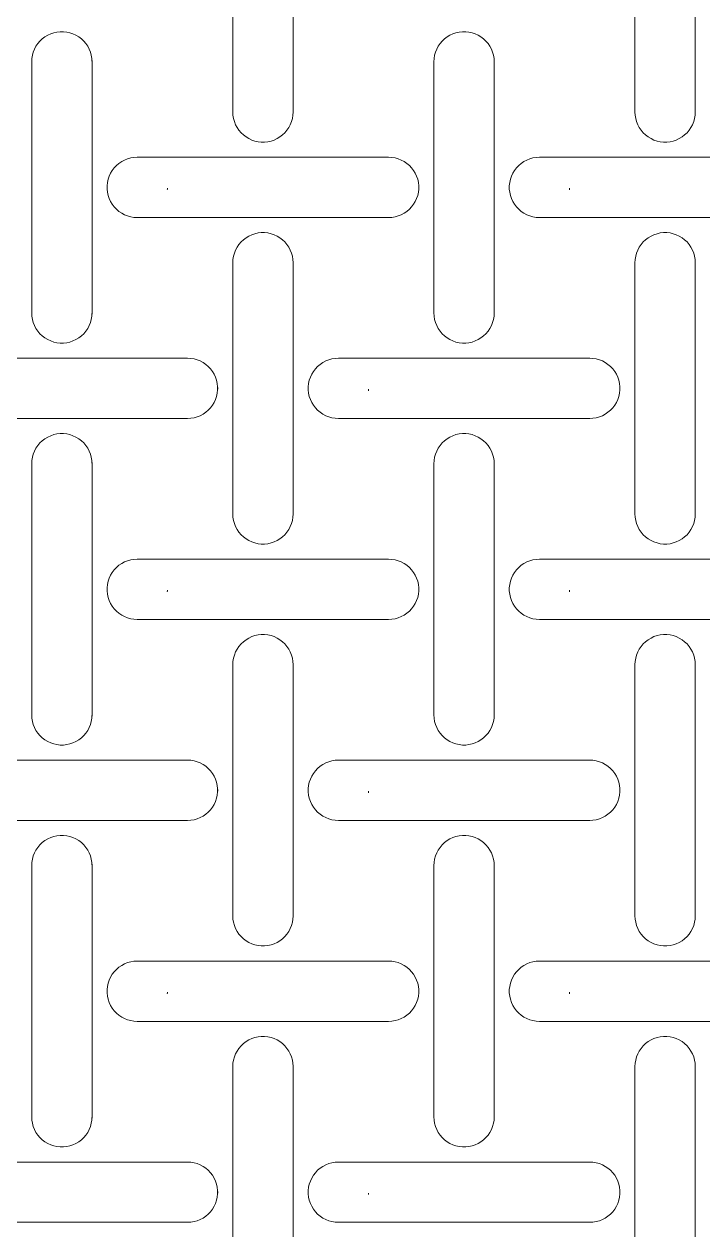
# Model space of a CAD drawing. Header units: metres. Extents: x 0 to 140, y 0 to 240.
# Drawn here: x 68.1 to 101.9, y 58.1 to 118.1 of the extents above; entities that cross this region are included whole.
import ezdxf

# ---------------------------------------------------------------- set-up
doc = ezdxf.new("R2010")
doc.units = ezdxf.units.M
doc.layers.add('TOP', color=1, linetype='Continuous', lineweight=0)

msp = doc.modelspace()

# ---------------------------------------------------------------- linework, layer by layer
at = {"layer": 'TOP'}
for p, q in [((78.5, 113.75), (78.5, 126.25)), ((81.5, 113.75), (81.5, 126.25)), ((98.5, 113.75), (98.5, 126.25)), ((101.5, 113.75), (101.5, 126.25)), ((69.297, 117.575), (69.445, 117.643)), ((69.445, 117.643), (69.599, 117.695)), ((69.599, 117.695), (69.757, 117.73)), ((69.757, 117.73), (69.919, 117.748)), ((69.919, 117.748), (70.081, 117.748)), ((70.081, 117.748), (70.243, 117.73)), ((70.243, 117.73), (70.401, 117.695)), ((70.401, 117.695), (70.555, 117.643)), ((70.555, 117.643), (70.703, 117.575)), ((89.297, 117.575), (89.445, 117.643)), ((89.445, 117.643), (89.599, 117.695)), ((89.599, 117.695), (89.757, 117.73)), ((89.757, 117.73), (89.919, 117.748)), ((89.919, 117.748), (90.081, 117.748)), ((90.081, 117.748), (90.243, 117.73)), ((90.243, 117.73), (90.401, 117.695)), ((90.401, 117.695), (90.555, 117.643)), ((90.555, 117.643), (90.703, 117.575)), ((68.639, 116.88), (68.715, 117.023)), ((68.715, 117.023), (68.806, 117.158)), ((68.806, 117.158), (68.911, 117.282)), ((68.911, 117.282), (69.029, 117.393)), ((69.029, 117.393), (69.158, 117.492)), ((69.158, 117.492), (69.297, 117.575)), ((70.703, 117.575), (70.842, 117.492)), ((70.842, 117.492), (70.971, 117.393)), ((70.971, 117.393), (71.089, 117.282)), ((71.089, 117.282), (71.194, 117.158)), ((71.194, 117.158), (71.285, 117.023)), ((71.285, 117.023), (71.361, 116.88)), ((88.639, 116.88), (88.715, 117.023)), ((88.715, 117.023), (88.806, 117.158)), ((88.806, 117.158), (88.911, 117.282)), ((88.911, 117.282), (89.029, 117.393)), ((89.029, 117.393), (89.158, 117.492)), ((89.158, 117.492), (89.297, 117.575)), ((90.703, 117.575), (90.842, 117.492)), ((90.842, 117.492), (90.971, 117.393)), ((90.971, 117.393), (91.089, 117.282)), ((91.089, 117.282), (91.194, 117.158)), ((91.194, 117.158), (91.285, 117.023)), ((91.285, 117.023), (91.361, 116.88)), ((68.5, 116.25), (68.509, 116.412)), ((68.509, 116.412), (68.535, 116.572)), ((68.535, 116.572), (68.579, 116.729)), ((68.579, 116.729), (68.639, 116.88)), ((71.361, 116.88), (71.421, 116.729)), ((71.421, 116.729), (71.465, 116.572)), ((71.465, 116.572), (71.491, 116.412)), ((71.491, 116.412), (71.5, 116.25)), ((88.5, 116.25), (88.509, 116.412)), ((88.509, 116.412), (88.535, 116.572)), ((88.535, 116.572), (88.579, 116.729)), ((88.579, 116.729), (88.639, 116.88)), ((91.361, 116.88), (91.421, 116.729)), ((91.421, 116.729), (91.465, 116.572)), ((91.465, 116.572), (91.491, 116.412)), ((91.491, 116.412), (91.5, 116.25)), ((68.5, 103.75), (68.5, 116.25)), ((71.5, 103.75), (71.5, 116.25)), ((88.5, 103.75), (88.5, 116.25)), ((91.5, 103.75), (91.5, 116.25)), ((78.5, 113.75), (78.509, 113.588)), ((78.509, 113.588), (78.535, 113.428)), ((78.535, 113.428), (78.579, 113.271)), ((81.421, 113.271), (81.465, 113.428)), ((81.465, 113.428), (81.491, 113.588)), ((81.491, 113.588), (81.5, 113.75)), ((98.5, 113.75), (98.509, 113.588)), ((98.509, 113.588), (98.535, 113.428)), ((98.535, 113.428), (98.579, 113.271)), ((101.421, 113.271), (101.465, 113.428)), ((101.465, 113.428), (101.491, 113.588)), ((101.491, 113.588), (101.5, 113.75)), ((78.579, 113.271), (78.639, 113.12)), ((78.639, 113.12), (78.715, 112.977)), ((78.715, 112.977), (78.806, 112.842)), ((78.806, 112.842), (78.911, 112.718)), ((81.089, 112.718), (81.194, 112.842)), ((81.194, 112.842), (81.285, 112.977)), ((81.285, 112.977), (81.361, 113.12)), ((81.361, 113.12), (81.421, 113.271)), ((98.579, 113.271), (98.639, 113.12)), ((98.639, 113.12), (98.715, 112.977)), ((98.715, 112.977), (98.806, 112.842)), ((98.806, 112.842), (98.911, 112.718)), ((101.089, 112.718), (101.194, 112.842)), ((101.194, 112.842), (101.285, 112.977)), ((101.285, 112.977), (101.361, 113.12)), ((101.361, 113.12), (101.421, 113.271)), ((78.911, 112.718), (79.029, 112.607)), ((79.029, 112.607), (79.158, 112.508)), ((79.158, 112.508), (79.297, 112.425)), ((79.297, 112.425), (79.445, 112.357)), ((79.445, 112.357), (79.599, 112.305)), ((79.599, 112.305), (79.757, 112.27)), ((79.757, 112.27), (79.919, 112.252)), ((79.919, 112.252), (80.081, 112.252)), ((80.081, 112.252), (80.243, 112.27)), ((80.243, 112.27), (80.401, 112.305)), ((80.401, 112.305), (80.555, 112.357)), ((80.555, 112.357), (80.703, 112.425)), ((80.703, 112.425), (80.842, 112.508)), ((80.842, 112.508), (80.971, 112.607)), ((80.971, 112.607), (81.089, 112.718)), ((98.911, 112.718), (99.029, 112.607)), ((99.029, 112.607), (99.158, 112.508)), ((99.158, 112.508), (99.297, 112.425)), ((99.297, 112.425), (99.445, 112.357)), ((99.445, 112.357), (99.599, 112.305)), ((99.599, 112.305), (99.757, 112.27)), ((99.757, 112.27), (99.919, 112.252)), ((99.919, 112.252), (100.081, 112.252)), ((100.081, 112.252), (100.243, 112.27)), ((100.243, 112.27), (100.401, 112.305)), ((100.401, 112.305), (100.555, 112.357)), ((100.555, 112.357), (100.703, 112.425)), ((100.703, 112.425), (100.842, 112.508)), ((100.842, 112.508), (100.971, 112.607)), ((100.971, 112.607), (101.089, 112.718)), ((72.607, 110.971), (72.718, 111.089)), ((72.718, 111.089), (72.842, 111.194)), ((72.842, 111.194), (72.977, 111.285)), ((72.977, 111.285), (73.12, 111.361)), ((73.12, 111.361), (73.271, 111.421)), ((73.271, 111.421), (73.428, 111.465)), ((73.428, 111.465), (73.588, 111.491)), ((73.588, 111.491), (73.75, 111.5)), ((73.75, 111.5), (86.25, 111.5)), ((86.25, 111.5), (86.412, 111.491)), ((86.412, 111.491), (86.572, 111.465)), ((86.572, 111.465), (86.729, 111.421)), ((86.729, 111.421), (86.88, 111.361)), ((86.88, 111.361), (87.023, 111.285)), ((87.023, 111.285), (87.158, 111.194)), ((87.158, 111.194), (87.282, 111.089)), ((87.282, 111.089), (87.393, 110.971)), ((92.607, 110.971), (92.718, 111.089)), ((92.718, 111.089), (92.842, 111.194)), ((92.842, 111.194), (92.977, 111.285)), ((92.977, 111.285), (93.12, 111.361)), ((93.12, 111.361), (93.271, 111.421)), ((93.271, 111.421), (93.428, 111.465)), ((93.428, 111.465), (93.588, 111.491)), ((93.588, 111.491), (93.75, 111.5)), ((93.75, 111.5), (106.25, 111.5)), ((72.27, 110.243), (72.305, 110.401)), ((72.305, 110.401), (72.357, 110.555)), ((72.357, 110.555), (72.425, 110.703)), ((72.425, 110.703), (72.508, 110.842)), ((72.508, 110.842), (72.607, 110.971)), ((87.393, 110.971), (87.492, 110.842)), ((87.492, 110.842), (87.575, 110.703)), ((87.575, 110.703), (87.643, 110.555)), ((87.643, 110.555), (87.695, 110.401)), ((87.695, 110.401), (87.73, 110.243)), ((92.27, 110.243), (92.305, 110.401)), ((92.305, 110.401), (92.357, 110.555)), ((92.357, 110.555), (92.425, 110.703)), ((92.425, 110.703), (92.508, 110.842)), ((92.508, 110.842), (92.607, 110.971)), ((72.252, 110.081), (72.27, 110.243)), ((72.252, 109.919), (72.252, 110.081)), ((72.27, 109.757), (72.252, 109.919)), ((87.73, 110.243), (87.748, 110.081)), ((87.748, 109.919), (87.73, 109.757)), ((87.748, 110.081), (87.748, 109.919)), ((92.252, 110.081), (92.27, 110.243)), ((92.252, 109.919), (92.252, 110.081)), ((92.27, 109.757), (92.252, 109.919)), ((72.305, 109.599), (72.27, 109.757)), ((72.357, 109.445), (72.305, 109.599)), ((72.425, 109.297), (72.357, 109.445)), ((72.508, 109.158), (72.425, 109.297)), ((87.575, 109.297), (87.492, 109.158)), ((87.643, 109.445), (87.575, 109.297)), ((87.695, 109.599), (87.643, 109.445)), ((87.73, 109.757), (87.695, 109.599)), ((92.305, 109.599), (92.27, 109.757)), ((92.357, 109.445), (92.305, 109.599)), ((92.425, 109.297), (92.357, 109.445)), ((92.508, 109.158), (92.425, 109.297)), ((72.607, 109.029), (72.508, 109.158)), ((72.718, 108.911), (72.607, 109.029)), ((72.842, 108.806), (72.718, 108.911)), ((72.977, 108.715), (72.842, 108.806)), ((73.12, 108.639), (72.977, 108.715)), ((73.271, 108.579), (73.12, 108.639)), ((86.88, 108.639), (86.729, 108.579)), ((87.023, 108.715), (86.88, 108.639)), ((87.158, 108.806), (87.023, 108.715)), ((87.282, 108.911), (87.158, 108.806)), ((87.393, 109.029), (87.282, 108.911)), ((87.492, 109.158), (87.393, 109.029)), ((92.607, 109.029), (92.508, 109.158)), ((92.718, 108.911), (92.607, 109.029)), ((92.842, 108.806), (92.718, 108.911)), ((92.977, 108.715), (92.842, 108.806)), ((93.12, 108.639), (92.977, 108.715)), ((93.271, 108.579), (93.12, 108.639)), ((73.428, 108.535), (73.271, 108.579)), ((73.588, 108.509), (73.428, 108.535)), ((73.75, 108.5), (73.588, 108.509)), ((73.75, 108.5), (86.25, 108.5)), ((86.412, 108.509), (86.25, 108.5)), ((86.572, 108.535), (86.412, 108.509)), ((86.729, 108.579), (86.572, 108.535)), ((93.428, 108.535), (93.271, 108.579)), ((93.588, 108.509), (93.428, 108.535)), ((93.75, 108.5), (93.588, 108.509)), ((93.75, 108.5), (106.25, 108.5)), ((79.029, 107.393), (79.158, 107.492)), ((79.158, 107.492), (79.297, 107.575)), ((79.297, 107.575), (79.445, 107.643)), ((79.445, 107.643), (79.599, 107.695)), ((79.599, 107.695), (79.757, 107.73)), ((79.757, 107.73), (79.919, 107.748)), ((79.919, 107.748), (80.081, 107.748)), ((80.081, 107.748), (80.243, 107.73)), ((80.243, 107.73), (80.401, 107.695)), ((80.401, 107.695), (80.555, 107.643)), ((80.555, 107.643), (80.703, 107.575)), ((80.703, 107.575), (80.842, 107.492)), ((80.842, 107.492), (80.971, 107.393)), ((99.029, 107.393), (99.158, 107.492)), ((99.158, 107.492), (99.297, 107.575)), ((99.297, 107.575), (99.445, 107.643)), ((99.445, 107.643), (99.599, 107.695)), ((99.599, 107.695), (99.757, 107.73)), ((99.757, 107.73), (99.919, 107.748)), ((99.919, 107.748), (100.081, 107.748)), ((100.081, 107.748), (100.243, 107.73)), ((100.243, 107.73), (100.401, 107.695)), ((100.401, 107.695), (100.555, 107.643)), ((100.555, 107.643), (100.703, 107.575)), ((100.703, 107.575), (100.842, 107.492)), ((100.842, 107.492), (100.971, 107.393)), ((78.579, 106.729), (78.639, 106.88)), ((78.639, 106.88), (78.715, 107.023)), ((78.715, 107.023), (78.806, 107.158)), ((78.806, 107.158), (78.911, 107.282)), ((78.911, 107.282), (79.029, 107.393)), ((80.971, 107.393), (81.089, 107.282)), ((81.089, 107.282), (81.194, 107.158)), ((81.194, 107.158), (81.285, 107.023)), ((81.285, 107.023), (81.361, 106.88)), ((81.361, 106.88), (81.421, 106.729)), ((98.579, 106.729), (98.639, 106.88)), ((98.639, 106.88), (98.715, 107.023)), ((98.715, 107.023), (98.806, 107.158)), ((98.806, 107.158), (98.911, 107.282)), ((98.911, 107.282), (99.029, 107.393)), ((100.971, 107.393), (101.089, 107.282)), ((101.089, 107.282), (101.194, 107.158)), ((101.194, 107.158), (101.285, 107.023)), ((101.285, 107.023), (101.361, 106.88)), ((101.361, 106.88), (101.421, 106.729)), ((78.5, 106.25), (78.509, 106.412)), ((78.5, 93.75), (78.5, 106.25)), ((78.509, 106.412), (78.535, 106.572)), ((78.535, 106.572), (78.579, 106.729)), ((81.421, 106.729), (81.465, 106.572)), ((81.465, 106.572), (81.491, 106.412)), ((81.491, 106.412), (81.5, 106.25)), ((81.5, 93.75), (81.5, 106.25)), ((98.5, 106.25), (98.509, 106.412)), ((98.5, 93.75), (98.5, 106.25)), ((98.509, 106.412), (98.535, 106.572)), ((98.535, 106.572), (98.579, 106.729)), ((101.421, 106.729), (101.465, 106.572)), ((101.465, 106.572), (101.491, 106.412)), ((101.491, 106.412), (101.5, 106.25)), ((101.5, 93.75), (101.5, 106.25)), ((68.5, 103.75), (68.509, 103.588)), ((68.509, 103.588), (68.535, 103.428)), ((68.535, 103.428), (68.579, 103.271)), ((68.579, 103.271), (68.639, 103.12)), ((71.361, 103.12), (71.421, 103.271)), ((71.421, 103.271), (71.465, 103.428)), ((71.465, 103.428), (71.491, 103.588)), ((71.491, 103.588), (71.5, 103.75)), ((88.5, 103.75), (88.509, 103.588)), ((88.509, 103.588), (88.535, 103.428)), ((88.535, 103.428), (88.579, 103.271)), ((88.579, 103.271), (88.639, 103.12)), ((91.361, 103.12), (91.421, 103.271)), ((91.421, 103.271), (91.465, 103.428)), ((91.465, 103.428), (91.491, 103.588)), ((91.491, 103.588), (91.5, 103.75)), ((68.639, 103.12), (68.715, 102.977)), ((68.715, 102.977), (68.806, 102.842)), ((68.806, 102.842), (68.911, 102.718)), ((68.911, 102.718), (69.029, 102.607)), ((69.029, 102.607), (69.158, 102.508)), ((70.842, 102.508), (70.971, 102.607)), ((70.971, 102.607), (71.089, 102.718)), ((71.089, 102.718), (71.194, 102.842)), ((71.194, 102.842), (71.285, 102.977)), ((71.285, 102.977), (71.361, 103.12)), ((88.639, 103.12), (88.715, 102.977)), ((88.715, 102.977), (88.806, 102.842)), ((88.806, 102.842), (88.911, 102.718)), ((88.911, 102.718), (89.029, 102.607)), ((89.029, 102.607), (89.158, 102.508)), ((90.842, 102.508), (90.971, 102.607)), ((90.971, 102.607), (91.089, 102.718)), ((91.089, 102.718), (91.194, 102.842)), ((91.194, 102.842), (91.285, 102.977)), ((91.285, 102.977), (91.361, 103.12)), ((69.158, 102.508), (69.297, 102.425)), ((69.297, 102.425), (69.445, 102.357)), ((69.445, 102.357), (69.599, 102.305)), ((69.599, 102.305), (69.757, 102.27)), ((69.757, 102.27), (69.919, 102.252)), ((69.919, 102.252), (70.081, 102.252)), ((70.081, 102.252), (70.243, 102.27)), ((70.243, 102.27), (70.401, 102.305)), ((70.401, 102.305), (70.555, 102.357)), ((70.555, 102.357), (70.703, 102.425)), ((70.703, 102.425), (70.842, 102.508)), ((89.158, 102.508), (89.297, 102.425)), ((89.297, 102.425), (89.445, 102.357)), ((89.445, 102.357), (89.599, 102.305)), ((89.599, 102.305), (89.757, 102.27)), ((89.757, 102.27), (89.919, 102.252)), ((89.919, 102.252), (90.081, 102.252)), ((90.081, 102.252), (90.243, 102.27)), ((90.243, 102.27), (90.401, 102.305)), ((90.401, 102.305), (90.555, 102.357)), ((90.555, 102.357), (90.703, 102.425)), ((90.703, 102.425), (90.842, 102.508)), ((63.75, 101.5), (76.25, 101.5)), ((76.25, 101.5), (76.412, 101.491)), ((76.412, 101.491), (76.572, 101.465)), ((76.572, 101.465), (76.729, 101.421)), ((76.729, 101.421), (76.88, 101.361)), ((83.12, 101.361), (83.271, 101.421)), ((83.271, 101.421), (83.428, 101.465)), ((83.428, 101.465), (83.588, 101.491)), ((83.588, 101.491), (83.75, 101.5)), ((83.75, 101.5), (96.25, 101.5)), ((96.25, 101.5), (96.412, 101.491)), ((96.412, 101.491), (96.572, 101.465)), ((96.572, 101.465), (96.729, 101.421)), ((96.729, 101.421), (96.88, 101.361)), ((76.88, 101.361), (77.023, 101.285)), ((77.023, 101.285), (77.158, 101.194)), ((77.158, 101.194), (77.282, 101.089)), ((77.282, 101.089), (77.393, 100.971)), ((77.393, 100.971), (77.492, 100.842)), ((77.492, 100.842), (77.575, 100.703)), ((82.425, 100.703), (82.508, 100.842)), ((82.508, 100.842), (82.607, 100.971)), ((82.607, 100.971), (82.718, 101.089)), ((82.718, 101.089), (82.842, 101.194)), ((82.842, 101.194), (82.977, 101.285)), ((82.977, 101.285), (83.12, 101.361)), ((96.88, 101.361), (97.023, 101.285)), ((97.023, 101.285), (97.158, 101.194)), ((97.158, 101.194), (97.282, 101.089)), ((97.282, 101.089), (97.393, 100.971)), ((97.393, 100.971), (97.492, 100.842)), ((97.492, 100.842), (97.575, 100.703)), ((77.575, 100.703), (77.643, 100.555)), ((77.643, 100.555), (77.695, 100.401)), ((77.695, 100.401), (77.73, 100.243)), ((77.73, 100.243), (77.748, 100.081)), ((82.252, 100.081), (82.27, 100.243)), ((82.27, 100.243), (82.305, 100.401)), ((82.305, 100.401), (82.357, 100.555)), ((82.357, 100.555), (82.425, 100.703)), ((97.575, 100.703), (97.643, 100.555)), ((97.643, 100.555), (97.695, 100.401)), ((97.695, 100.401), (97.73, 100.243)), ((97.73, 100.243), (97.748, 100.081)), ((77.73, 99.757), (77.695, 99.599)), ((77.748, 99.919), (77.73, 99.757)), ((77.748, 100.081), (77.748, 99.919)), ((82.252, 99.919), (82.252, 100.081)), ((82.27, 99.757), (82.252, 99.919)), ((82.305, 99.599), (82.27, 99.757)), ((97.73, 99.757), (97.695, 99.599)), ((97.748, 99.919), (97.73, 99.757)), ((97.748, 100.081), (97.748, 99.919)), ((77.393, 99.029), (77.282, 98.911)), ((77.492, 99.158), (77.393, 99.029)), ((77.575, 99.297), (77.492, 99.158)), ((77.643, 99.445), (77.575, 99.297)), ((77.695, 99.599), (77.643, 99.445)), ((82.357, 99.445), (82.305, 99.599)), ((82.425, 99.297), (82.357, 99.445)), ((82.508, 99.158), (82.425, 99.297)), ((82.607, 99.029), (82.508, 99.158)), ((82.718, 98.911), (82.607, 99.029)), ((97.393, 99.029), (97.282, 98.911)), ((97.492, 99.158), (97.393, 99.029)), ((97.575, 99.297), (97.492, 99.158)), ((97.643, 99.445), (97.575, 99.297)), ((97.695, 99.599), (97.643, 99.445)), ((63.75, 98.5), (76.25, 98.5)), ((76.412, 98.509), (76.25, 98.5)), ((76.572, 98.535), (76.412, 98.509)), ((76.729, 98.579), (76.572, 98.535)), ((76.88, 98.639), (76.729, 98.579)), ((77.023, 98.715), (76.88, 98.639)), ((77.158, 98.806), (77.023, 98.715)), ((77.282, 98.911), (77.158, 98.806)), ((82.842, 98.806), (82.718, 98.911)), ((82.977, 98.715), (82.842, 98.806)), ((83.12, 98.639), (82.977, 98.715)), ((83.271, 98.579), (83.12, 98.639)), ((83.428, 98.535), (83.271, 98.579)), ((83.588, 98.509), (83.428, 98.535)), ((83.75, 98.5), (83.588, 98.509)), ((83.75, 98.5), (96.25, 98.5)), ((96.412, 98.509), (96.25, 98.5)), ((96.572, 98.535), (96.412, 98.509)), ((96.729, 98.579), (96.572, 98.535)), ((96.88, 98.639), (96.729, 98.579)), ((97.023, 98.715), (96.88, 98.639)), ((97.158, 98.806), (97.023, 98.715)), ((97.282, 98.911), (97.158, 98.806)), ((68.806, 97.158), (68.911, 97.282)), ((68.911, 97.282), (69.029, 97.393)), ((69.029, 97.393), (69.158, 97.492)), ((69.158, 97.492), (69.297, 97.575)), ((69.297, 97.575), (69.445, 97.643)), ((69.445, 97.643), (69.599, 97.695)), ((69.599, 97.695), (69.757, 97.73)), ((69.757, 97.73), (69.919, 97.748)), ((69.919, 97.748), (70.081, 97.748)), ((70.081, 97.748), (70.243, 97.73)), ((70.243, 97.73), (70.401, 97.695)), ((70.401, 97.695), (70.555, 97.643)), ((70.555, 97.643), (70.703, 97.575)), ((70.703, 97.575), (70.842, 97.492)), ((70.842, 97.492), (70.971, 97.393)), ((70.971, 97.393), (71.089, 97.282)), ((71.089, 97.282), (71.194, 97.158)), ((88.806, 97.158), (88.911, 97.282)), ((88.911, 97.282), (89.029, 97.393)), ((89.029, 97.393), (89.158, 97.492)), ((89.158, 97.492), (89.297, 97.575)), ((89.297, 97.575), (89.445, 97.643)), ((89.445, 97.643), (89.599, 97.695)), ((89.599, 97.695), (89.757, 97.73)), ((89.757, 97.73), (89.919, 97.748)), ((89.919, 97.748), (90.081, 97.748)), ((90.081, 97.748), (90.243, 97.73)), ((90.243, 97.73), (90.401, 97.695)), ((90.401, 97.695), (90.555, 97.643)), ((90.555, 97.643), (90.703, 97.575)), ((90.703, 97.575), (90.842, 97.492)), ((90.842, 97.492), (90.971, 97.393)), ((90.971, 97.393), (91.089, 97.282)), ((91.089, 97.282), (91.194, 97.158)), ((68.535, 96.572), (68.579, 96.729)), ((68.579, 96.729), (68.639, 96.88)), ((68.639, 96.88), (68.715, 97.023)), ((68.715, 97.023), (68.806, 97.158)), ((71.194, 97.158), (71.285, 97.023)), ((71.285, 97.023), (71.361, 96.88)), ((71.361, 96.88), (71.421, 96.729)), ((71.421, 96.729), (71.465, 96.572)), ((88.535, 96.572), (88.579, 96.729)), ((88.579, 96.729), (88.639, 96.88)), ((88.639, 96.88), (88.715, 97.023)), ((88.715, 97.023), (88.806, 97.158)), ((91.194, 97.158), (91.285, 97.023)), ((91.285, 97.023), (91.361, 96.88)), ((91.361, 96.88), (91.421, 96.729)), ((91.421, 96.729), (91.465, 96.572)), ((68.5, 96.25), (68.509, 96.412)), ((68.5, 83.75), (68.5, 96.25)), ((68.509, 96.412), (68.535, 96.572)), ((71.465, 96.572), (71.491, 96.412)), ((71.491, 96.412), (71.5, 96.25)), ((71.5, 83.75), (71.5, 96.25)), ((88.5, 96.25), (88.509, 96.412)), ((88.5, 83.75), (88.5, 96.25)), ((88.509, 96.412), (88.535, 96.572)), ((91.465, 96.572), (91.491, 96.412)), ((91.491, 96.412), (91.5, 96.25)), ((91.5, 83.75), (91.5, 96.25)), ((78.5, 93.75), (78.509, 93.588)), ((81.491, 93.588), (81.5, 93.75)), ((98.5, 93.75), (98.509, 93.588)), ((101.491, 93.588), (101.5, 93.75)), ((78.509, 93.588), (78.535, 93.428)), ((78.535, 93.428), (78.579, 93.271)), ((78.579, 93.271), (78.639, 93.12)), ((78.639, 93.12), (78.715, 92.977)), ((81.285, 92.977), (81.361, 93.12)), ((81.361, 93.12), (81.421, 93.271)), ((81.421, 93.271), (81.465, 93.428)), ((81.465, 93.428), (81.491, 93.588)), ((98.509, 93.588), (98.535, 93.428)), ((98.535, 93.428), (98.579, 93.271)), ((98.579, 93.271), (98.639, 93.12)), ((98.639, 93.12), (98.715, 92.977)), ((101.285, 92.977), (101.361, 93.12)), ((101.361, 93.12), (101.421, 93.271)), ((101.421, 93.271), (101.465, 93.428)), ((101.465, 93.428), (101.491, 93.588)), ((78.715, 92.977), (78.806, 92.842)), ((78.806, 92.842), (78.911, 92.718)), ((78.911, 92.718), (79.029, 92.607)), ((79.029, 92.607), (79.158, 92.508)), ((79.158, 92.508), (79.297, 92.425)), ((79.297, 92.425), (79.445, 92.357)), ((80.555, 92.357), (80.703, 92.425)), ((80.703, 92.425), (80.842, 92.508)), ((80.842, 92.508), (80.971, 92.607)), ((80.971, 92.607), (81.089, 92.718)), ((81.089, 92.718), (81.194, 92.842)), ((81.194, 92.842), (81.285, 92.977)), ((98.715, 92.977), (98.806, 92.842)), ((98.806, 92.842), (98.911, 92.718)), ((98.911, 92.718), (99.029, 92.607)), ((99.029, 92.607), (99.158, 92.508)), ((99.158, 92.508), (99.297, 92.425)), ((99.297, 92.425), (99.445, 92.357)), ((100.555, 92.357), (100.703, 92.425)), ((100.703, 92.425), (100.842, 92.508)), ((100.842, 92.508), (100.971, 92.607)), ((100.971, 92.607), (101.089, 92.718)), ((101.089, 92.718), (101.194, 92.842)), ((101.194, 92.842), (101.285, 92.977)), ((79.445, 92.357), (79.599, 92.305)), ((79.599, 92.305), (79.757, 92.27)), ((79.757, 92.27), (79.919, 92.252)), ((79.919, 92.252), (80.081, 92.252)), ((80.081, 92.252), (80.243, 92.27)), ((80.243, 92.27), (80.401, 92.305)), ((80.401, 92.305), (80.555, 92.357)), ((99.445, 92.357), (99.599, 92.305)), ((99.599, 92.305), (99.757, 92.27)), ((99.757, 92.27), (99.919, 92.252)), ((99.919, 92.252), (100.081, 92.252)), ((100.081, 92.252), (100.243, 92.27)), ((100.243, 92.27), (100.401, 92.305)), ((100.401, 92.305), (100.555, 92.357)), ((72.842, 91.194), (72.977, 91.285)), ((72.977, 91.285), (73.12, 91.361)), ((73.12, 91.361), (73.271, 91.421)), ((73.271, 91.421), (73.428, 91.465)), ((73.428, 91.465), (73.588, 91.491)), ((73.588, 91.491), (73.75, 91.5)), ((73.75, 91.5), (86.25, 91.5)), ((86.25, 91.5), (86.412, 91.491)), ((86.412, 91.491), (86.572, 91.465)), ((86.572, 91.465), (86.729, 91.421)), ((86.729, 91.421), (86.88, 91.361)), ((86.88, 91.361), (87.023, 91.285)), ((87.023, 91.285), (87.158, 91.194)), ((92.842, 91.194), (92.977, 91.285)), ((92.977, 91.285), (93.12, 91.361)), ((93.12, 91.361), (93.271, 91.421)), ((93.271, 91.421), (93.428, 91.465)), ((93.428, 91.465), (93.588, 91.491)), ((93.588, 91.491), (93.75, 91.5)), ((93.75, 91.5), (106.25, 91.5)), ((72.357, 90.555), (72.425, 90.703)), ((72.425, 90.703), (72.508, 90.842)), ((72.508, 90.842), (72.607, 90.971)), ((72.607, 90.971), (72.718, 91.089)), ((72.718, 91.089), (72.842, 91.194)), ((87.158, 91.194), (87.282, 91.089)), ((87.282, 91.089), (87.393, 90.971)), ((87.393, 90.971), (87.492, 90.842)), ((87.492, 90.842), (87.575, 90.703)), ((87.575, 90.703), (87.643, 90.555)), ((92.357, 90.555), (92.425, 90.703)), ((92.425, 90.703), (92.508, 90.842)), ((92.508, 90.842), (92.607, 90.971)), ((92.607, 90.971), (92.718, 91.089)), ((92.718, 91.089), (92.842, 91.194)), ((72.252, 90.081), (72.27, 90.243)), ((72.252, 89.919), (72.252, 90.081)), ((72.27, 90.243), (72.305, 90.401)), ((72.305, 90.401), (72.357, 90.555)), ((87.643, 90.555), (87.695, 90.401)), ((87.695, 90.401), (87.73, 90.243)), ((87.73, 90.243), (87.748, 90.081)), ((87.748, 90.081), (87.748, 89.919)), ((92.252, 90.081), (92.27, 90.243)), ((92.252, 89.919), (92.252, 90.081)), ((92.27, 90.243), (92.305, 90.401)), ((92.305, 90.401), (92.357, 90.555)), ((72.27, 89.757), (72.252, 89.919)), ((72.305, 89.599), (72.27, 89.757)), ((72.357, 89.445), (72.305, 89.599)), ((72.425, 89.297), (72.357, 89.445)), ((87.643, 89.445), (87.575, 89.297)), ((87.695, 89.599), (87.643, 89.445)), ((87.73, 89.757), (87.695, 89.599)), ((87.748, 89.919), (87.73, 89.757)), ((92.27, 89.757), (92.252, 89.919)), ((92.305, 89.599), (92.27, 89.757)), ((92.357, 89.445), (92.305, 89.599)), ((92.425, 89.297), (92.357, 89.445)), ((72.508, 89.158), (72.425, 89.297)), ((72.607, 89.029), (72.508, 89.158)), ((72.718, 88.911), (72.607, 89.029)), ((72.842, 88.806), (72.718, 88.911)), ((72.977, 88.715), (72.842, 88.806)), ((87.158, 88.806), (87.023, 88.715)), ((87.282, 88.911), (87.158, 88.806)), ((87.393, 89.029), (87.282, 88.911)), ((87.492, 89.158), (87.393, 89.029)), ((87.575, 89.297), (87.492, 89.158)), ((92.508, 89.158), (92.425, 89.297)), ((92.607, 89.029), (92.508, 89.158)), ((92.718, 88.911), (92.607, 89.029)), ((92.842, 88.806), (92.718, 88.911)), ((92.977, 88.715), (92.842, 88.806)), ((73.12, 88.639), (72.977, 88.715)), ((73.271, 88.579), (73.12, 88.639)), ((73.428, 88.535), (73.271, 88.579)), ((73.588, 88.509), (73.428, 88.535)), ((73.75, 88.5), (73.588, 88.509)), ((73.75, 88.5), (86.25, 88.5)), ((86.412, 88.509), (86.25, 88.5)), ((86.572, 88.535), (86.412, 88.509)), ((86.729, 88.579), (86.572, 88.535)), ((86.88, 88.639), (86.729, 88.579)), ((87.023, 88.715), (86.88, 88.639)), ((93.12, 88.639), (92.977, 88.715)), ((93.271, 88.579), (93.12, 88.639)), ((93.428, 88.535), (93.271, 88.579)), ((93.588, 88.509), (93.428, 88.535)), ((93.75, 88.5), (93.588, 88.509)), ((93.75, 88.5), (106.25, 88.5)), ((79.297, 87.575), (79.445, 87.643)), ((79.445, 87.643), (79.599, 87.695)), ((79.599, 87.695), (79.757, 87.73)), ((79.757, 87.73), (79.919, 87.748)), ((79.919, 87.748), (80.081, 87.748)), ((80.081, 87.748), (80.243, 87.73)), ((80.243, 87.73), (80.401, 87.695)), ((80.401, 87.695), (80.555, 87.643)), ((80.555, 87.643), (80.703, 87.575)), ((99.297, 87.575), (99.445, 87.643)), ((99.445, 87.643), (99.599, 87.695)), ((99.599, 87.695), (99.757, 87.73)), ((99.757, 87.73), (99.919, 87.748)), ((99.919, 87.748), (100.081, 87.748)), ((100.081, 87.748), (100.243, 87.73)), ((100.243, 87.73), (100.401, 87.695)), ((100.401, 87.695), (100.555, 87.643)), ((100.555, 87.643), (100.703, 87.575)), ((78.639, 86.88), (78.715, 87.023)), ((78.715, 87.023), (78.806, 87.158)), ((78.806, 87.158), (78.911, 87.282)), ((78.911, 87.282), (79.029, 87.393)), ((79.029, 87.393), (79.158, 87.492)), ((79.158, 87.492), (79.297, 87.575)), ((80.703, 87.575), (80.842, 87.492)), ((80.842, 87.492), (80.971, 87.393)), ((80.971, 87.393), (81.089, 87.282)), ((81.089, 87.282), (81.194, 87.158)), ((81.194, 87.158), (81.285, 87.023)), ((81.285, 87.023), (81.361, 86.88)), ((98.639, 86.88), (98.715, 87.023)), ((98.715, 87.023), (98.806, 87.158)), ((98.806, 87.158), (98.911, 87.282)), ((98.911, 87.282), (99.029, 87.393)), ((99.029, 87.393), (99.158, 87.492)), ((99.158, 87.492), (99.297, 87.575)), ((100.703, 87.575), (100.842, 87.492)), ((100.842, 87.492), (100.971, 87.393)), ((100.971, 87.393), (101.089, 87.282)), ((101.089, 87.282), (101.194, 87.158)), ((101.194, 87.158), (101.285, 87.023)), ((101.285, 87.023), (101.361, 86.88)), ((78.5, 86.25), (78.509, 86.412)), ((78.509, 86.412), (78.535, 86.572)), ((78.535, 86.572), (78.579, 86.729)), ((78.579, 86.729), (78.639, 86.88)), ((81.361, 86.88), (81.421, 86.729)), ((81.421, 86.729), (81.465, 86.572)), ((81.465, 86.572), (81.491, 86.412)), ((81.491, 86.412), (81.5, 86.25)), ((98.5, 86.25), (98.509, 86.412)), ((98.509, 86.412), (98.535, 86.572)), ((98.535, 86.572), (98.579, 86.729)), ((98.579, 86.729), (98.639, 86.88)), ((101.361, 86.88), (101.421, 86.729)), ((101.421, 86.729), (101.465, 86.572)), ((101.465, 86.572), (101.491, 86.412)), ((101.491, 86.412), (101.5, 86.25)), ((78.5, 73.75), (78.5, 86.25)), ((81.5, 73.75), (81.5, 86.25)), ((98.5, 73.75), (98.5, 86.25)), ((101.5, 73.75), (101.5, 86.25)), ((68.5, 83.75), (68.509, 83.588)), ((68.509, 83.588), (68.535, 83.428)), ((68.535, 83.428), (68.579, 83.271)), ((71.421, 83.271), (71.465, 83.428)), ((71.465, 83.428), (71.491, 83.588)), ((71.491, 83.588), (71.5, 83.75)), ((88.5, 83.75), (88.509, 83.588)), ((88.509, 83.588), (88.535, 83.428)), ((88.535, 83.428), (88.579, 83.271)), ((91.421, 83.271), (91.465, 83.428)), ((91.465, 83.428), (91.491, 83.588)), ((91.491, 83.588), (91.5, 83.75)), ((68.579, 83.271), (68.639, 83.12)), ((68.639, 83.12), (68.715, 82.977)), ((68.715, 82.977), (68.806, 82.842)), ((68.806, 82.842), (68.911, 82.718)), ((71.089, 82.718), (71.194, 82.842)), ((71.194, 82.842), (71.285, 82.977)), ((71.285, 82.977), (71.361, 83.12)), ((71.361, 83.12), (71.421, 83.271)), ((88.579, 83.271), (88.639, 83.12)), ((88.639, 83.12), (88.715, 82.977)), ((88.715, 82.977), (88.806, 82.842)), ((88.806, 82.842), (88.911, 82.718)), ((91.089, 82.718), (91.194, 82.842)), ((91.194, 82.842), (91.285, 82.977)), ((91.285, 82.977), (91.361, 83.12)), ((91.361, 83.12), (91.421, 83.271)), ((68.911, 82.718), (69.029, 82.607)), ((69.029, 82.607), (69.158, 82.508)), ((69.158, 82.508), (69.297, 82.425)), ((69.297, 82.425), (69.445, 82.357)), ((69.445, 82.357), (69.599, 82.305)), ((69.599, 82.305), (69.757, 82.27)), ((69.757, 82.27), (69.919, 82.252)), ((69.919, 82.252), (70.081, 82.252)), ((70.081, 82.252), (70.243, 82.27)), ((70.243, 82.27), (70.401, 82.305)), ((70.401, 82.305), (70.555, 82.357)), ((70.555, 82.357), (70.703, 82.425)), ((70.703, 82.425), (70.842, 82.508)), ((70.842, 82.508), (70.971, 82.607)), ((70.971, 82.607), (71.089, 82.718)), ((88.911, 82.718), (89.029, 82.607)), ((89.029, 82.607), (89.158, 82.508)), ((89.158, 82.508), (89.297, 82.425)), ((89.297, 82.425), (89.445, 82.357)), ((89.445, 82.357), (89.599, 82.305)), ((89.599, 82.305), (89.757, 82.27)), ((89.757, 82.27), (89.919, 82.252)), ((89.919, 82.252), (90.081, 82.252)), ((90.081, 82.252), (90.243, 82.27)), ((90.243, 82.27), (90.401, 82.305)), ((90.401, 82.305), (90.555, 82.357)), ((90.555, 82.357), (90.703, 82.425)), ((90.703, 82.425), (90.842, 82.508)), ((90.842, 82.508), (90.971, 82.607)), ((90.971, 82.607), (91.089, 82.718)), ((63.75, 81.5), (76.25, 81.5)), ((76.25, 81.5), (76.412, 81.491)), ((76.412, 81.491), (76.572, 81.465)), ((76.572, 81.465), (76.729, 81.421)), ((76.729, 81.421), (76.88, 81.361)), ((76.88, 81.361), (77.023, 81.285)), ((77.023, 81.285), (77.158, 81.194)), ((77.158, 81.194), (77.282, 81.089)), ((77.282, 81.089), (77.393, 80.971)), ((82.607, 80.971), (82.718, 81.089)), ((82.718, 81.089), (82.842, 81.194)), ((82.842, 81.194), (82.977, 81.285)), ((82.977, 81.285), (83.12, 81.361)), ((83.12, 81.361), (83.271, 81.421)), ((83.271, 81.421), (83.428, 81.465)), ((83.428, 81.465), (83.588, 81.491)), ((83.588, 81.491), (83.75, 81.5)), ((83.75, 81.5), (96.25, 81.5)), ((96.25, 81.5), (96.412, 81.491)), ((96.412, 81.491), (96.572, 81.465)), ((96.572, 81.465), (96.729, 81.421)), ((96.729, 81.421), (96.88, 81.361)), ((96.88, 81.361), (97.023, 81.285)), ((97.023, 81.285), (97.158, 81.194)), ((97.158, 81.194), (97.282, 81.089)), ((97.282, 81.089), (97.393, 80.971)), ((77.393, 80.971), (77.492, 80.842)), ((77.492, 80.842), (77.575, 80.703)), ((77.575, 80.703), (77.643, 80.555)), ((77.643, 80.555), (77.695, 80.401)), ((77.695, 80.401), (77.73, 80.243)), ((82.27, 80.243), (82.305, 80.401)), ((82.305, 80.401), (82.357, 80.555)), ((82.357, 80.555), (82.425, 80.703)), ((82.425, 80.703), (82.508, 80.842)), ((82.508, 80.842), (82.607, 80.971)), ((97.393, 80.971), (97.492, 80.842)), ((97.492, 80.842), (97.575, 80.703)), ((97.575, 80.703), (97.643, 80.555)), ((97.643, 80.555), (97.695, 80.401)), ((97.695, 80.401), (97.73, 80.243)), ((77.73, 80.243), (77.748, 80.081)), ((77.748, 79.919), (77.73, 79.757)), ((77.748, 80.081), (77.748, 79.919)), ((82.252, 80.081), (82.27, 80.243)), ((82.252, 79.919), (82.252, 80.081)), ((82.27, 79.757), (82.252, 79.919)), ((97.73, 80.243), (97.748, 80.081)), ((97.748, 79.919), (97.73, 79.757)), ((97.748, 80.081), (97.748, 79.919)), ((77.575, 79.297), (77.492, 79.158)), ((77.643, 79.445), (77.575, 79.297)), ((77.695, 79.599), (77.643, 79.445)), ((77.73, 79.757), (77.695, 79.599)), ((82.305, 79.599), (82.27, 79.757)), ((82.357, 79.445), (82.305, 79.599)), ((82.425, 79.297), (82.357, 79.445)), ((82.508, 79.158), (82.425, 79.297)), ((97.575, 79.297), (97.492, 79.158)), ((97.643, 79.445), (97.575, 79.297)), ((97.695, 79.599), (97.643, 79.445)), ((97.73, 79.757), (97.695, 79.599)), ((76.88, 78.639), (76.729, 78.579)), ((77.023, 78.715), (76.88, 78.639)), ((77.158, 78.806), (77.023, 78.715)), ((77.282, 78.911), (77.158, 78.806)), ((77.393, 79.029), (77.282, 78.911)), ((77.492, 79.158), (77.393, 79.029)), ((82.607, 79.029), (82.508, 79.158)), ((82.718, 78.911), (82.607, 79.029)), ((82.842, 78.806), (82.718, 78.911)), ((82.977, 78.715), (82.842, 78.806)), ((83.12, 78.639), (82.977, 78.715)), ((83.271, 78.579), (83.12, 78.639)), ((96.88, 78.639), (96.729, 78.579)), ((97.023, 78.715), (96.88, 78.639)), ((97.158, 78.806), (97.023, 78.715)), ((97.282, 78.911), (97.158, 78.806)), ((97.393, 79.029), (97.282, 78.911)), ((97.492, 79.158), (97.393, 79.029)), ((63.75, 78.5), (76.25, 78.5)), ((76.412, 78.509), (76.25, 78.5)), ((76.572, 78.535), (76.412, 78.509)), ((76.729, 78.579), (76.572, 78.535)), ((83.428, 78.535), (83.271, 78.579)), ((83.588, 78.509), (83.428, 78.535)), ((83.75, 78.5), (83.588, 78.509)), ((83.75, 78.5), (96.25, 78.5)), ((96.412, 78.509), (96.25, 78.5)), ((96.572, 78.535), (96.412, 78.509)), ((96.729, 78.579), (96.572, 78.535)), ((69.029, 77.393), (69.158, 77.492)), ((69.158, 77.492), (69.297, 77.575)), ((69.297, 77.575), (69.445, 77.643)), ((69.445, 77.643), (69.599, 77.695)), ((69.599, 77.695), (69.757, 77.73)), ((69.757, 77.73), (69.919, 77.748)), ((69.919, 77.748), (70.081, 77.748)), ((70.081, 77.748), (70.243, 77.73)), ((70.243, 77.73), (70.401, 77.695)), ((70.401, 77.695), (70.555, 77.643)), ((70.555, 77.643), (70.703, 77.575)), ((70.703, 77.575), (70.842, 77.492)), ((70.842, 77.492), (70.971, 77.393)), ((89.029, 77.393), (89.158, 77.492)), ((89.158, 77.492), (89.297, 77.575)), ((89.297, 77.575), (89.445, 77.643)), ((89.445, 77.643), (89.599, 77.695)), ((89.599, 77.695), (89.757, 77.73)), ((89.757, 77.73), (89.919, 77.748)), ((89.919, 77.748), (90.081, 77.748)), ((90.081, 77.748), (90.243, 77.73)), ((90.243, 77.73), (90.401, 77.695)), ((90.401, 77.695), (90.555, 77.643)), ((90.555, 77.643), (90.703, 77.575)), ((90.703, 77.575), (90.842, 77.492)), ((90.842, 77.492), (90.971, 77.393)), ((68.579, 76.729), (68.639, 76.88)), ((68.639, 76.88), (68.715, 77.023)), ((68.715, 77.023), (68.806, 77.158)), ((68.806, 77.158), (68.911, 77.282)), ((68.911, 77.282), (69.029, 77.393)), ((70.971, 77.393), (71.089, 77.282)), ((71.089, 77.282), (71.194, 77.158)), ((71.194, 77.158), (71.285, 77.023)), ((71.285, 77.023), (71.361, 76.88)), ((71.361, 76.88), (71.421, 76.729)), ((88.579, 76.729), (88.639, 76.88)), ((88.639, 76.88), (88.715, 77.023)), ((88.715, 77.023), (88.806, 77.158)), ((88.806, 77.158), (88.911, 77.282)), ((88.911, 77.282), (89.029, 77.393)), ((90.971, 77.393), (91.089, 77.282)), ((91.089, 77.282), (91.194, 77.158)), ((91.194, 77.158), (91.285, 77.023)), ((91.285, 77.023), (91.361, 76.88)), ((91.361, 76.88), (91.421, 76.729)), ((68.5, 76.25), (68.509, 76.412)), ((68.5, 63.75), (68.5, 76.25)), ((68.509, 76.412), (68.535, 76.572)), ((68.535, 76.572), (68.579, 76.729)), ((71.421, 76.729), (71.465, 76.572)), ((71.465, 76.572), (71.491, 76.412)), ((71.491, 76.412), (71.5, 76.25)), ((71.5, 63.75), (71.5, 76.25)), ((88.5, 76.25), (88.509, 76.412)), ((88.5, 63.75), (88.5, 76.25)), ((88.509, 76.412), (88.535, 76.572)), ((88.535, 76.572), (88.579, 76.729)), ((91.421, 76.729), (91.465, 76.572)), ((91.465, 76.572), (91.491, 76.412)), ((91.491, 76.412), (91.5, 76.25)), ((91.5, 63.75), (91.5, 76.25)), ((78.5, 73.75), (78.509, 73.588)), ((78.509, 73.588), (78.535, 73.428)), ((78.535, 73.428), (78.579, 73.271)), ((78.579, 73.271), (78.639, 73.12)), ((81.361, 73.12), (81.421, 73.271)), ((81.421, 73.271), (81.465, 73.428)), ((81.465, 73.428), (81.491, 73.588)), ((81.491, 73.588), (81.5, 73.75)), ((98.5, 73.75), (98.509, 73.588)), ((98.509, 73.588), (98.535, 73.428)), ((98.535, 73.428), (98.579, 73.271)), ((98.579, 73.271), (98.639, 73.12)), ((101.361, 73.12), (101.421, 73.271)), ((101.421, 73.271), (101.465, 73.428)), ((101.465, 73.428), (101.491, 73.588)), ((101.491, 73.588), (101.5, 73.75)), ((78.639, 73.12), (78.715, 72.977)), ((78.715, 72.977), (78.806, 72.842)), ((78.806, 72.842), (78.911, 72.718)), ((78.911, 72.718), (79.029, 72.607)), ((79.029, 72.607), (79.158, 72.508)), ((80.842, 72.508), (80.971, 72.607)), ((80.971, 72.607), (81.089, 72.718)), ((81.089, 72.718), (81.194, 72.842)), ((81.194, 72.842), (81.285, 72.977)), ((81.285, 72.977), (81.361, 73.12)), ((98.639, 73.12), (98.715, 72.977)), ((98.715, 72.977), (98.806, 72.842)), ((98.806, 72.842), (98.911, 72.718)), ((98.911, 72.718), (99.029, 72.607)), ((99.029, 72.607), (99.158, 72.508)), ((100.842, 72.508), (100.971, 72.607)), ((100.971, 72.607), (101.089, 72.718)), ((101.089, 72.718), (101.194, 72.842)), ((101.194, 72.842), (101.285, 72.977)), ((101.285, 72.977), (101.361, 73.12)), ((79.158, 72.508), (79.297, 72.425)), ((79.297, 72.425), (79.445, 72.357)), ((79.445, 72.357), (79.599, 72.305)), ((79.599, 72.305), (79.757, 72.27)), ((79.757, 72.27), (79.919, 72.252)), ((79.919, 72.252), (80.081, 72.252)), ((80.081, 72.252), (80.243, 72.27)), ((80.243, 72.27), (80.401, 72.305)), ((80.401, 72.305), (80.555, 72.357)), ((80.555, 72.357), (80.703, 72.425)), ((80.703, 72.425), (80.842, 72.508)), ((99.158, 72.508), (99.297, 72.425)), ((99.297, 72.425), (99.445, 72.357)), ((99.445, 72.357), (99.599, 72.305)), ((99.599, 72.305), (99.757, 72.27)), ((99.757, 72.27), (99.919, 72.252)), ((99.919, 72.252), (100.081, 72.252)), ((100.081, 72.252), (100.243, 72.27)), ((100.243, 72.27), (100.401, 72.305)), ((100.401, 72.305), (100.555, 72.357)), ((100.555, 72.357), (100.703, 72.425)), ((100.703, 72.425), (100.842, 72.508)), ((73.12, 71.361), (73.271, 71.421)), ((73.271, 71.421), (73.428, 71.465)), ((73.428, 71.465), (73.588, 71.491)), ((73.588, 71.491), (73.75, 71.5)), ((73.75, 71.5), (86.25, 71.5)), ((86.25, 71.5), (86.412, 71.491)), ((86.412, 71.491), (86.572, 71.465)), ((86.572, 71.465), (86.729, 71.421)), ((86.729, 71.421), (86.88, 71.361)), ((93.12, 71.361), (93.271, 71.421)), ((93.271, 71.421), (93.428, 71.465)), ((93.428, 71.465), (93.588, 71.491)), ((93.588, 71.491), (93.75, 71.5)), ((93.75, 71.5), (106.25, 71.5)), ((72.425, 70.703), (72.508, 70.842)), ((72.508, 70.842), (72.607, 70.971)), ((72.607, 70.971), (72.718, 71.089)), ((72.718, 71.089), (72.842, 71.194)), ((72.842, 71.194), (72.977, 71.285)), ((72.977, 71.285), (73.12, 71.361)), ((86.88, 71.361), (87.023, 71.285)), ((87.023, 71.285), (87.158, 71.194)), ((87.158, 71.194), (87.282, 71.089)), ((87.282, 71.089), (87.393, 70.971)), ((87.393, 70.971), (87.492, 70.842)), ((87.492, 70.842), (87.575, 70.703)), ((92.425, 70.703), (92.508, 70.842)), ((92.508, 70.842), (92.607, 70.971)), ((92.607, 70.971), (92.718, 71.089)), ((92.718, 71.089), (92.842, 71.194)), ((92.842, 71.194), (92.977, 71.285)), ((92.977, 71.285), (93.12, 71.361)), ((72.252, 70.081), (72.27, 70.243)), ((72.27, 70.243), (72.305, 70.401)), ((72.305, 70.401), (72.357, 70.555)), ((72.357, 70.555), (72.425, 70.703)), ((87.575, 70.703), (87.643, 70.555)), ((87.643, 70.555), (87.695, 70.401)), ((87.695, 70.401), (87.73, 70.243)), ((87.73, 70.243), (87.748, 70.081)), ((92.252, 70.081), (92.27, 70.243)), ((92.27, 70.243), (92.305, 70.401)), ((92.305, 70.401), (92.357, 70.555)), ((92.357, 70.555), (92.425, 70.703)), ((72.252, 69.919), (72.252, 70.081)), ((72.27, 69.757), (72.252, 69.919)), ((72.305, 69.599), (72.27, 69.757)), ((87.73, 69.757), (87.695, 69.599)), ((87.748, 69.919), (87.73, 69.757)), ((87.748, 70.081), (87.748, 69.919)), ((92.252, 69.919), (92.252, 70.081)), ((92.27, 69.757), (92.252, 69.919)), ((92.305, 69.599), (92.27, 69.757)), ((72.357, 69.445), (72.305, 69.599)), ((72.425, 69.297), (72.357, 69.445)), ((72.508, 69.158), (72.425, 69.297)), ((72.607, 69.029), (72.508, 69.158)), ((72.718, 68.911), (72.607, 69.029)), ((87.393, 69.029), (87.282, 68.911)), ((87.492, 69.158), (87.393, 69.029)), ((87.575, 69.297), (87.492, 69.158)), ((87.643, 69.445), (87.575, 69.297)), ((87.695, 69.599), (87.643, 69.445)), ((92.357, 69.445), (92.305, 69.599)), ((92.425, 69.297), (92.357, 69.445)), ((92.508, 69.158), (92.425, 69.297)), ((92.607, 69.029), (92.508, 69.158)), ((92.718, 68.911), (92.607, 69.029)), ((72.842, 68.806), (72.718, 68.911)), ((72.977, 68.715), (72.842, 68.806)), ((73.12, 68.639), (72.977, 68.715)), ((73.271, 68.579), (73.12, 68.639)), ((73.428, 68.535), (73.271, 68.579)), ((73.588, 68.509), (73.428, 68.535)), ((73.75, 68.5), (73.588, 68.509)), ((73.75, 68.5), (86.25, 68.5)), ((86.412, 68.509), (86.25, 68.5)), ((86.572, 68.535), (86.412, 68.509)), ((86.729, 68.579), (86.572, 68.535)), ((86.88, 68.639), (86.729, 68.579)), ((87.023, 68.715), (86.88, 68.639)), ((87.158, 68.806), (87.023, 68.715)), ((87.282, 68.911), (87.158, 68.806)), ((92.842, 68.806), (92.718, 68.911)), ((92.977, 68.715), (92.842, 68.806)), ((93.12, 68.639), (92.977, 68.715)), ((93.271, 68.579), (93.12, 68.639)), ((93.428, 68.535), (93.271, 68.579)), ((93.588, 68.509), (93.428, 68.535)), ((93.75, 68.5), (93.588, 68.509)), ((93.75, 68.5), (106.25, 68.5)), ((78.806, 67.158), (78.911, 67.282)), ((78.911, 67.282), (79.029, 67.393)), ((79.029, 67.393), (79.158, 67.492)), ((79.158, 67.492), (79.297, 67.575)), ((79.297, 67.575), (79.445, 67.643)), ((79.445, 67.643), (79.599, 67.695)), ((79.599, 67.695), (79.757, 67.73)), ((79.757, 67.73), (79.919, 67.748)), ((79.919, 67.748), (80.081, 67.748)), ((80.081, 67.748), (80.243, 67.73)), ((80.243, 67.73), (80.401, 67.695)), ((80.401, 67.695), (80.555, 67.643)), ((80.555, 67.643), (80.703, 67.575)), ((80.703, 67.575), (80.842, 67.492)), ((80.842, 67.492), (80.971, 67.393)), ((80.971, 67.393), (81.089, 67.282)), ((81.089, 67.282), (81.194, 67.158)), ((98.806, 67.158), (98.911, 67.282)), ((98.911, 67.282), (99.029, 67.393)), ((99.029, 67.393), (99.158, 67.492)), ((99.158, 67.492), (99.297, 67.575)), ((99.297, 67.575), (99.445, 67.643)), ((99.445, 67.643), (99.599, 67.695)), ((99.599, 67.695), (99.757, 67.73)), ((99.757, 67.73), (99.919, 67.748)), ((99.919, 67.748), (100.081, 67.748)), ((100.081, 67.748), (100.243, 67.73)), ((100.243, 67.73), (100.401, 67.695)), ((100.401, 67.695), (100.555, 67.643)), ((100.555, 67.643), (100.703, 67.575)), ((100.703, 67.575), (100.842, 67.492)), ((100.842, 67.492), (100.971, 67.393)), ((100.971, 67.393), (101.089, 67.282)), ((101.089, 67.282), (101.194, 67.158)), ((78.535, 66.572), (78.579, 66.729)), ((78.579, 66.729), (78.639, 66.88)), ((78.639, 66.88), (78.715, 67.023)), ((78.715, 67.023), (78.806, 67.158)), ((81.194, 67.158), (81.285, 67.023)), ((81.285, 67.023), (81.361, 66.88)), ((81.361, 66.88), (81.421, 66.729)), ((81.421, 66.729), (81.465, 66.572)), ((98.535, 66.572), (98.579, 66.729)), ((98.579, 66.729), (98.639, 66.88)), ((98.639, 66.88), (98.715, 67.023)), ((98.715, 67.023), (98.806, 67.158)), ((101.194, 67.158), (101.285, 67.023)), ((101.285, 67.023), (101.361, 66.88)), ((101.361, 66.88), (101.421, 66.729)), ((101.421, 66.729), (101.465, 66.572)), ((78.5, 66.25), (78.509, 66.412)), ((78.5, 53.75), (78.5, 66.25)), ((78.509, 66.412), (78.535, 66.572)), ((81.465, 66.572), (81.491, 66.412)), ((81.491, 66.412), (81.5, 66.25)), ((81.5, 53.75), (81.5, 66.25)), ((98.5, 66.25), (98.509, 66.412)), ((98.5, 53.75), (98.5, 66.25)), ((98.509, 66.412), (98.535, 66.572)), ((101.465, 66.572), (101.491, 66.412)), ((101.491, 66.412), (101.5, 66.25)), ((101.5, 53.75), (101.5, 66.25)), ((68.5, 63.75), (68.509, 63.588)), ((71.491, 63.588), (71.5, 63.75)), ((88.5, 63.75), (88.509, 63.588)), ((91.491, 63.588), (91.5, 63.75)), ((68.509, 63.588), (68.535, 63.428)), ((68.535, 63.428), (68.579, 63.271)), ((68.579, 63.271), (68.639, 63.12)), ((68.639, 63.12), (68.715, 62.977)), ((71.285, 62.977), (71.361, 63.12)), ((71.361, 63.12), (71.421, 63.271)), ((71.421, 63.271), (71.465, 63.428)), ((71.465, 63.428), (71.491, 63.588)), ((88.509, 63.588), (88.535, 63.428)), ((88.535, 63.428), (88.579, 63.271)), ((88.579, 63.271), (88.639, 63.12)), ((88.639, 63.12), (88.715, 62.977)), ((91.285, 62.977), (91.361, 63.12)), ((91.361, 63.12), (91.421, 63.271)), ((91.421, 63.271), (91.465, 63.428)), ((91.465, 63.428), (91.491, 63.588)), ((68.715, 62.977), (68.806, 62.842)), ((68.806, 62.842), (68.911, 62.718)), ((68.911, 62.718), (69.029, 62.607)), ((69.029, 62.607), (69.158, 62.508)), ((69.158, 62.508), (69.297, 62.425)), ((69.297, 62.425), (69.445, 62.357)), ((70.555, 62.357), (70.703, 62.425)), ((70.703, 62.425), (70.842, 62.508)), ((70.842, 62.508), (70.971, 62.607)), ((70.971, 62.607), (71.089, 62.718)), ((71.089, 62.718), (71.194, 62.842)), ((71.194, 62.842), (71.285, 62.977)), ((88.715, 62.977), (88.806, 62.842)), ((88.806, 62.842), (88.911, 62.718)), ((88.911, 62.718), (89.029, 62.607)), ((89.029, 62.607), (89.158, 62.508)), ((89.158, 62.508), (89.297, 62.425)), ((89.297, 62.425), (89.445, 62.357)), ((90.555, 62.357), (90.703, 62.425)), ((90.703, 62.425), (90.842, 62.508)), ((90.842, 62.508), (90.971, 62.607)), ((90.971, 62.607), (91.089, 62.718)), ((91.089, 62.718), (91.194, 62.842)), ((91.194, 62.842), (91.285, 62.977)), ((69.445, 62.357), (69.599, 62.305)), ((69.599, 62.305), (69.757, 62.27)), ((69.757, 62.27), (69.919, 62.252)), ((69.919, 62.252), (70.081, 62.252)), ((70.081, 62.252), (70.243, 62.27)), ((70.243, 62.27), (70.401, 62.305)), ((70.401, 62.305), (70.555, 62.357)), ((89.445, 62.357), (89.599, 62.305)), ((89.599, 62.305), (89.757, 62.27)), ((89.757, 62.27), (89.919, 62.252)), ((89.919, 62.252), (90.081, 62.252)), ((90.081, 62.252), (90.243, 62.27)), ((90.243, 62.27), (90.401, 62.305)), ((90.401, 62.305), (90.555, 62.357)), ((63.75, 61.5), (76.25, 61.5)), ((76.25, 61.5), (76.412, 61.491)), ((76.412, 61.491), (76.572, 61.465)), ((76.572, 61.465), (76.729, 61.421)), ((76.729, 61.421), (76.88, 61.361)), ((76.88, 61.361), (77.023, 61.285)), ((77.023, 61.285), (77.158, 61.194)), ((82.842, 61.194), (82.977, 61.285)), ((82.977, 61.285), (83.12, 61.361)), ((83.12, 61.361), (83.271, 61.421)), ((83.271, 61.421), (83.428, 61.465)), ((83.428, 61.465), (83.588, 61.491)), ((83.588, 61.491), (83.75, 61.5)), ((83.75, 61.5), (96.25, 61.5)), ((96.25, 61.5), (96.412, 61.491)), ((96.412, 61.491), (96.572, 61.465)), ((96.572, 61.465), (96.729, 61.421)), ((96.729, 61.421), (96.88, 61.361)), ((96.88, 61.361), (97.023, 61.285)), ((97.023, 61.285), (97.158, 61.194)), ((77.158, 61.194), (77.282, 61.089)), ((77.282, 61.089), (77.393, 60.971)), ((77.393, 60.971), (77.492, 60.842)), ((77.492, 60.842), (77.575, 60.703)), ((77.575, 60.703), (77.643, 60.555)), ((82.357, 60.555), (82.425, 60.703)), ((82.425, 60.703), (82.508, 60.842)), ((82.508, 60.842), (82.607, 60.971)), ((82.607, 60.971), (82.718, 61.089)), ((82.718, 61.089), (82.842, 61.194)), ((97.158, 61.194), (97.282, 61.089)), ((97.282, 61.089), (97.393, 60.971)), ((97.393, 60.971), (97.492, 60.842)), ((97.492, 60.842), (97.575, 60.703)), ((97.575, 60.703), (97.643, 60.555)), ((77.643, 60.555), (77.695, 60.401)), ((77.695, 60.401), (77.73, 60.243)), ((77.73, 60.243), (77.748, 60.081)), ((77.748, 60.081), (77.748, 59.919)), ((82.252, 60.081), (82.27, 60.243)), ((82.252, 59.919), (82.252, 60.081)), ((82.27, 60.243), (82.305, 60.401)), ((82.305, 60.401), (82.357, 60.555)), ((97.643, 60.555), (97.695, 60.401)), ((97.695, 60.401), (97.73, 60.243)), ((97.73, 60.243), (97.748, 60.081)), ((97.748, 60.081), (97.748, 59.919)), ((77.643, 59.445), (77.575, 59.297)), ((77.695, 59.599), (77.643, 59.445)), ((77.73, 59.757), (77.695, 59.599)), ((77.748, 59.919), (77.73, 59.757)), ((82.27, 59.757), (82.252, 59.919)), ((82.305, 59.599), (82.27, 59.757)), ((82.357, 59.445), (82.305, 59.599)), ((82.425, 59.297), (82.357, 59.445)), ((97.643, 59.445), (97.575, 59.297)), ((97.695, 59.599), (97.643, 59.445)), ((97.73, 59.757), (97.695, 59.599)), ((97.748, 59.919), (97.73, 59.757)), ((77.158, 58.806), (77.023, 58.715)), ((77.282, 58.911), (77.158, 58.806)), ((77.393, 59.029), (77.282, 58.911)), ((77.492, 59.158), (77.393, 59.029)), ((77.575, 59.297), (77.492, 59.158)), ((82.508, 59.158), (82.425, 59.297)), ((82.607, 59.029), (82.508, 59.158)), ((82.718, 58.911), (82.607, 59.029)), ((82.842, 58.806), (82.718, 58.911)), ((82.977, 58.715), (82.842, 58.806)), ((97.158, 58.806), (97.023, 58.715)), ((97.282, 58.911), (97.158, 58.806)), ((97.393, 59.029), (97.282, 58.911)), ((97.492, 59.158), (97.393, 59.029)), ((97.575, 59.297), (97.492, 59.158)), ((63.75, 58.5), (76.25, 58.5)), ((76.412, 58.509), (76.25, 58.5)), ((76.572, 58.535), (76.412, 58.509)), ((76.729, 58.579), (76.572, 58.535)), ((76.88, 58.639), (76.729, 58.579)), ((77.023, 58.715), (76.88, 58.639)), ((83.12, 58.639), (82.977, 58.715)), ((83.271, 58.579), (83.12, 58.639)), ((83.428, 58.535), (83.271, 58.579)), ((83.588, 58.509), (83.428, 58.535)), ((83.75, 58.5), (83.588, 58.509)), ((83.75, 58.5), (96.25, 58.5)), ((96.412, 58.509), (96.25, 58.5)), ((96.572, 58.535), (96.412, 58.509)), ((96.729, 58.579), (96.572, 58.535)), ((96.88, 58.639), (96.729, 58.579)), ((97.023, 58.715), (96.88, 58.639))]:
    msp.add_line(p, q, dxfattribs=at)
for centre, start, end in [((70, 116.25), 0, 3.14159), ((90, 116.25), 0, 3.14159), ((80, 113.75), -3.14159, 0), ((100, 113.75), -3.14159, 0), ((73.75, 110), -4.71239, -1.5708), ((86.25, 110), -1.5708, 1.5708), ((93.75, 110), -4.71239, -1.5708), ((80, 106.25), 0, 3.14159), ((100, 106.25), 0, 3.14159), ((70, 103.75), -3.14159, 0), ((90, 103.75), -3.14159, 0), ((76.25, 100), -1.5708, 1.5708), ((83.75, 100), -4.71239, -1.5708), ((96.25, 100), -1.5708, 1.5708), ((70, 96.25), 0, 3.14159), ((90, 96.25), 0, 3.14159), ((80, 93.75), -3.14159, 0), ((100, 93.75), -3.14159, 0), ((86.25, 90), -1.5708, 1.5708), ((73.75, 90), -4.71239, -1.5708), ((93.75, 90), -4.71239, -1.5708), ((80, 86.25), 0, 3.14159), ((100, 86.25), 0, 3.14159), ((70, 83.75), -3.14159, 0), ((90, 83.75), -3.14159, 0), ((76.25, 80), -1.5708, 1.5708), ((83.75, 80), -4.71239, -1.5708), ((96.25, 80), -1.5708, 1.5708), ((70, 76.25), 0, 3.14159), ((90, 76.25), 0, 3.14159), ((80, 73.75), -3.14159, 0), ((100, 73.75), -3.14159, 0), ((73.75, 70), -4.71239, -1.5708), ((86.25, 70), -1.5708, 1.5708), ((93.75, 70), -4.71239, -1.5708), ((80, 66.25), 0, 3.14159), ((100, 66.25), 0, 3.14159), ((70, 63.75), -3.14159, 0), ((90, 63.75), -3.14159, 0), ((76.25, 60), -1.5708, 1.5708), ((96.25, 60), -1.5708, 1.5708), ((83.75, 60), -4.71239, -1.5708)]:
    msp.add_arc(centre, 1.5, start, end, dxfattribs=at)

doc.saveas('drawing.dxf')
